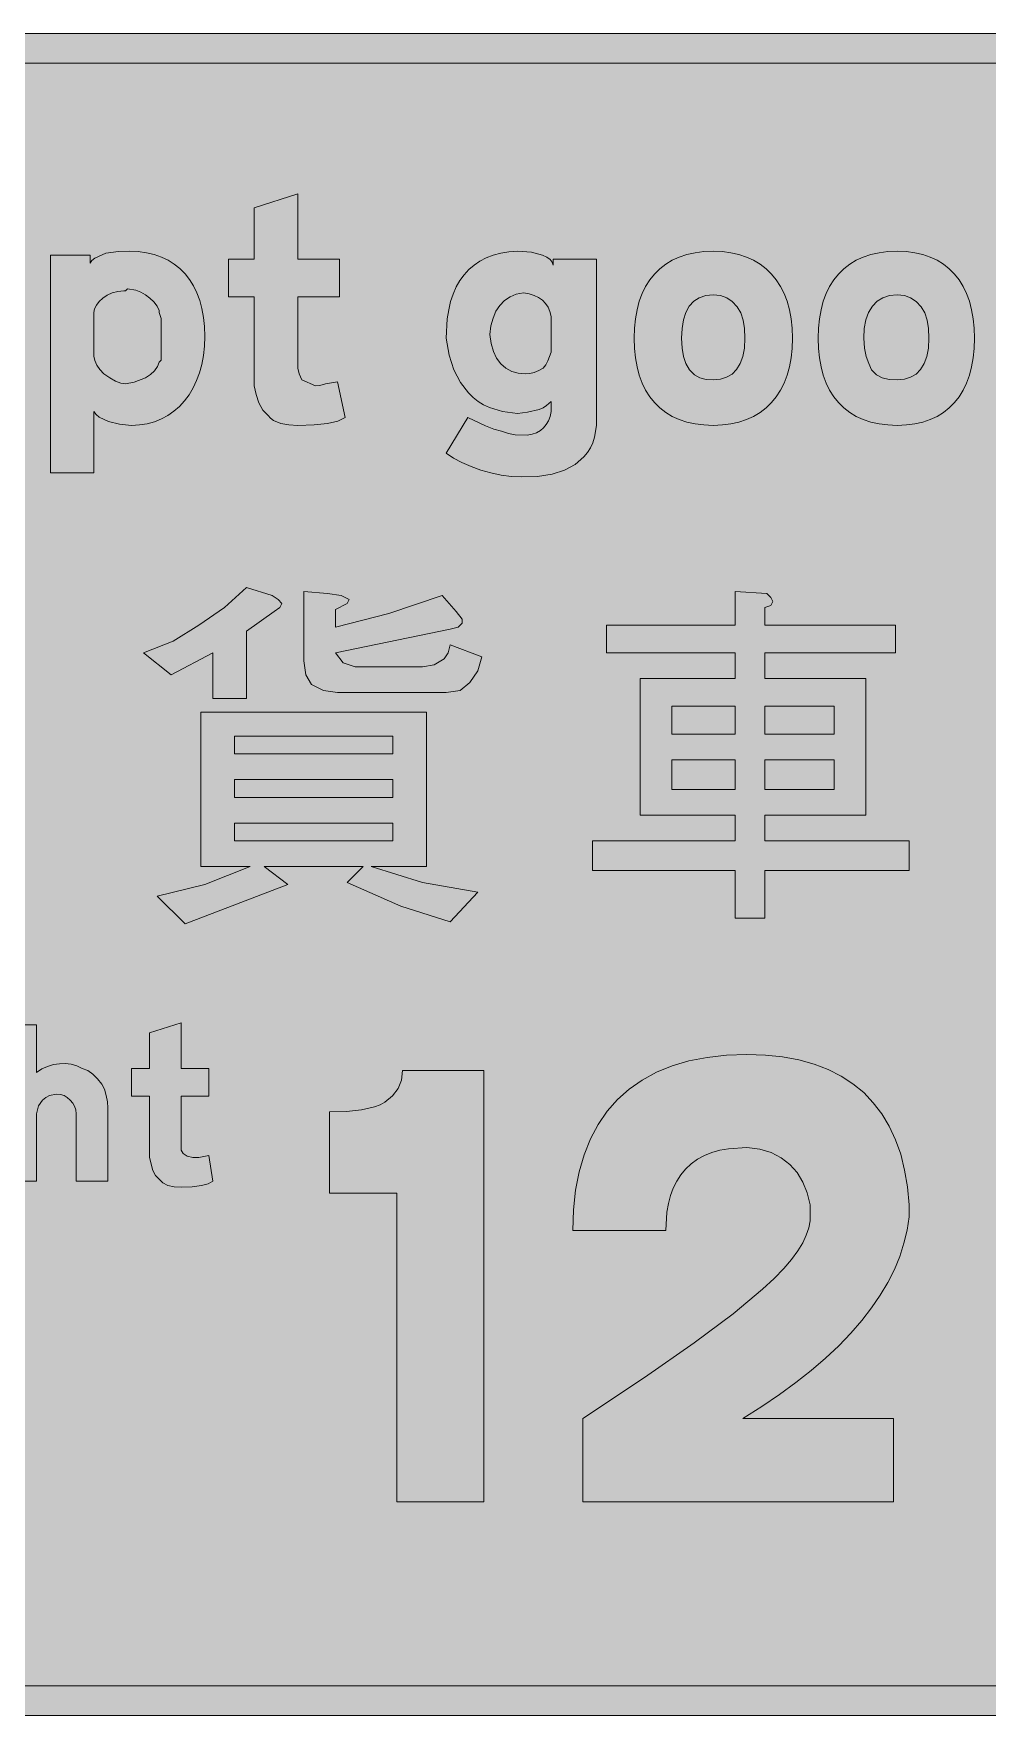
# Model space of a CAD drawing. Header units: metres. Extents: x 15 to 554, y 10 to 265.
# Drawn here: x 142.7 to 287.3, y 9.5 to 264.5 of the extents above; entities that cross this region are included whole.
import ezdxf

# ---------------------------------------------------------------- set-up
doc = ezdxf.new("R2010")
doc.units = ezdxf.units.M
doc.layers.add('FILL_BLACK_000000', color=7, linetype='Continuous', true_color=0x000000)
doc.layers.add('FILL_WHITE_FFFFFF', color=7, linetype='Continuous', true_color=0xffffff)

msp = doc.modelspace()

# ---------------------------------------------------------------- hatches: boundary and pattern name
at = {"layer": 'FILL_BLACK_000000', "true_color": 0x000000}
h = msp.add_hatch(color=7, dxfattribs=at)
h.dxf.hatch_style = 1
h.paths.add_polyline_path([(546.38, 264.41), (548.12, 263.98), (548.94, 263.62), (549.74, 263.15), (550.49, 262.56), (551.19, 261.84), (552.37, 260.39), (553.21, 258.8), (553.72, 257.16), (553.89, 255.54), (553.89, 18.54), (553.72, 16.92), (553.21, 15.28), (552.37, 13.69), (551.19, 12.24), (549.74, 11.06), (548.12, 10.22), (546.38, 9.71), (544.59, 9.54), (24.39, 9.54), (22.77, 9.71), (21.09, 10.22), (19.41, 11.06), (17.79, 12.24), (17.17, 12.94), (16.66, 13.69), (15.91, 15.28), (15.51, 16.92), (15.39, 18.54), (15.39, 255.54), (15.51, 257.16), (15.91, 258.8), (16.66, 260.39), (17.17, 261.14), (17.79, 261.84), (19.41, 263.02), (21.09, 263.87), (22.77, 264.37), (24.39, 264.54), (544.59, 264.54), (546.38, 264.41)])
h.paths.add_polyline_path([(22.55, 259.67), (21.78, 259.25), (21.13, 258.69), (20.6, 258.02), (20.21, 257.26), (19.97, 256.42), (19.89, 255.54), (19.89, 18.54), (19.93, 17.68), (20.02, 17.32), (20.19, 17.04), (21.09, 15.24), (21.82, 14.67), (22.63, 14.3), (23.49, 14.1), (24.39, 14.04), (544.59, 14.04), (545.49, 14.1), (546.35, 14.3), (547.16, 14.67), (547.89, 15.24), (548.98, 16.89), (549.28, 17.69), (549.39, 18.54), (549.39, 255.54), (549.2, 256.44), (548.79, 257.34), (548.57, 257.98), (547.89, 258.84), (547.25, 259.29), (546.39, 259.74), (545.49, 260), (544.59, 260.04), (24.39, 260.04), (23.42, 259.95), (22.55, 259.67)], flags=16)
h = msp.add_hatch(color=7, dxfattribs=at)
h.dxf.hatch_style = 1
h.paths.add_polyline_path([(189.09, 230.34), (189.09, 224.64), (182.79, 224.64), (182.79, 213.84), (182.98, 212.94), (183.39, 212.04), (185.49, 211.14), (186.13, 211.18), (186.99, 211.44), (188.79, 211.74), (189.99, 206.34), (188.86, 205.77), (187.29, 205.4), (185.26, 205.2), (182.79, 205.14), (181.45, 205.21), (180.2, 205.44), (179.12, 205.9), (178.67, 206.23), (178.29, 206.64), (177.5, 207.47), (176.9, 208.55), (176.48, 209.8), (176.19, 211.14), (176.19, 224.64), (172.29, 224.64), (172.29, 230.34), (176.19, 230.34), (176.19, 238.14), (182.79, 240.24), (182.79, 230.34), (189.09, 230.34)])
h = msp.add_hatch(color=7, dxfattribs=at)
h.dxf.hatch_style = 1
h.paths.add_polyline_path([(168.48, 215.73), (168.23, 214.39), (167.88, 213.11), (167.44, 211.92), (166.92, 210.81), (166.31, 209.79), (165.61, 208.85), (164.85, 208.01), (164, 207.28), (163.09, 206.64), (162.11, 206.11), (161.07, 205.69), (159.96, 205.39), (158.8, 205.2), (157.59, 205.14), (155.77, 205.3), (154.07, 205.74), (152.7, 206.41), (152.21, 206.81), (151.89, 207.24), (151.89, 197.94), (145.29, 197.94), (145.29, 230.94), (151.29, 230.94), (151.29, 229.74), (151.58, 230.14), (152.04, 230.49), (153.69, 231.24), (155.6, 231.5), (157.29, 231.54), (158.6, 231.48), (159.85, 231.32), (161.02, 231.04), (162.11, 230.66), (163.12, 230.18), (164.06, 229.59), (164.92, 228.91), (165.69, 228.13), (166.38, 227.25), (166.98, 226.28), (167.5, 225.22), (167.92, 224.07), (168.25, 222.84), (168.5, 221.52), (168.64, 220.12), (168.69, 218.64), (168.64, 217.15), (168.48, 215.73)])
h.paths.add_polyline_path([(159.69, 212.34), (160.48, 212.84), (161.08, 213.43), (161.5, 214.07), (161.79, 214.74), (162.09, 215.04), (162.09, 215.94), (162.09, 216.24), (162.09, 221.04), (162.09, 221.34), (161.79, 222.24), (161.79, 222.54), (161.46, 223.21), (160.96, 223.85), (160.36, 224.44), (159.69, 224.94), (158.97, 225.33), (158.23, 225.62), (156.99, 225.84), (156.69, 225.54), (156.39, 225.54), (155.51, 225.46), (154.67, 225.24), (153.91, 224.89), (153.24, 224.45), (152.68, 223.94), (152.26, 223.39), (151.98, 222.81), (151.89, 222.24), (151.89, 215.64), (152, 214.97), (152.3, 214.29), (152.78, 213.62), (153.39, 212.94), (154.29, 212.33), (155.15, 211.85), (155.96, 211.55), (156.69, 211.44), (157.97, 211.67), (159.69, 212.34)], flags=16)
h = msp.add_hatch(color=7, dxfattribs=at)
h.dxf.hatch_style = 1
h.paths.add_polyline_path([(227.52, 202.5), (227.15, 201.73), (226.7, 201.01), (226.17, 200.35), (224.86, 199.22), (223.25, 198.33), (221.34, 197.72), (219.15, 197.38), (216.69, 197.34), (215.19, 197.41), (213.64, 197.61), (212.08, 197.93), (210.54, 198.35), (209.06, 198.88), (207.66, 199.49), (206.4, 200.18), (205.29, 200.94), (208.59, 206.34), (211.25, 205.07), (212.51, 204.57), (213.69, 204.24), (214.76, 203.89), (215.75, 203.72), (217.59, 203.64), (218.34, 203.79), (219, 204.03), (219.57, 204.36), (220.06, 204.77), (220.47, 205.26), (220.8, 205.83), (221.04, 206.49), (221.19, 207.24), (221.19, 208.74), (220.51, 208.14), (220.01, 207.81), (219.39, 207.54), (217.63, 207.13), (216.09, 206.94), (213.85, 207.22), (211.87, 207.84), (210.97, 208.27), (210.14, 208.78), (209.37, 209.38), (208.66, 210.05), (207.44, 211.65), (206.47, 213.56), (205.75, 215.8), (205.29, 218.34), (205.46, 221.31), (205.67, 222.65), (205.96, 223.9), (206.34, 225.06), (206.81, 226.13), (207.36, 227.1), (207.99, 227.98), (208.71, 228.76), (209.51, 229.45), (210.39, 230.04), (211.36, 230.53), (212.42, 230.93), (213.56, 231.23), (214.78, 231.43), (216.09, 231.54), (218.2, 231.38), (219.91, 230.94), (220.57, 230.63), (221.07, 230.27), (221.38, 229.87), (221.49, 229.44), (221.49, 230.34), (228.09, 230.34), (228.09, 205.14), (227.8, 203.33), (227.52, 202.5)])
h.paths.add_polyline_path([(220.74, 223.05), (220.36, 223.62), (219.88, 224.12), (219.29, 224.52), (218.62, 224.85), (217.85, 225.09), (216.99, 225.24), (215.92, 225.03), (214.97, 224.64), (214.14, 224.06), (213.43, 223.33), (212.84, 222.44), (212.39, 221.4), (212.07, 220.23), (211.89, 218.94), (212.09, 217.56), (212.44, 216.36), (212.94, 215.33), (213.58, 214.48), (214.34, 213.81), (215.22, 213.33), (216.21, 213.04), (217.29, 212.94), (217.97, 213), (218.64, 213.17), (219.32, 213.45), (219.99, 213.84), (220.39, 214.34), (220.7, 214.93), (221.19, 216.24), (221.19, 221.64), (221.02, 222.39), (220.74, 223.05)], flags=16)
h = msp.add_hatch(color=7, dxfattribs=at)
h.dxf.hatch_style = 1
h.paths.add_polyline_path([(257.58, 215.36), (257.33, 214), (256.97, 212.73), (256.52, 211.56), (255.97, 210.47), (255.33, 209.48), (254.6, 208.59), (253.79, 207.8), (252.88, 207.1), (251.9, 206.51), (250.83, 206.02), (249.68, 205.64), (248.46, 205.36), (247.16, 205.2), (245.79, 205.14), (244.37, 205.2), (243.03, 205.36), (241.79, 205.64), (240.62, 206.02), (239.55, 206.51), (238.57, 207.1), (237.67, 207.8), (236.86, 208.59), (236.15, 209.48), (235.53, 210.47), (235, 211.56), (234.57, 212.73), (234.23, 214), (233.99, 215.36), (233.84, 216.81), (233.79, 218.34), (233.84, 219.87), (233.99, 221.32), (234.23, 222.68), (234.57, 223.95), (235, 225.12), (235.53, 226.21), (236.15, 227.2), (236.86, 228.09), (237.67, 228.88), (238.57, 229.58), (239.55, 230.17), (240.62, 230.66), (241.79, 231.04), (243.03, 231.32), (244.37, 231.48), (245.79, 231.54), (247.16, 231.48), (248.46, 231.32), (249.68, 231.04), (250.83, 230.66), (251.9, 230.17), (252.88, 229.58), (253.79, 228.88), (254.6, 228.09), (255.33, 227.2), (255.97, 226.21), (256.52, 225.12), (256.97, 223.95), (257.33, 222.68), (257.58, 221.32), (257.74, 219.87), (257.79, 218.34), (257.74, 216.81), (257.58, 215.36)])
h.paths.add_polyline_path([(250.33, 221.08), (249.96, 222.18), (249.39, 223.14), (248.66, 223.93), (247.82, 224.49), (246.86, 224.83), (245.79, 224.94), (244.64, 224.83), (243.65, 224.5), (242.82, 223.96), (242.15, 223.22), (241.64, 222.27), (241.28, 221.14), (241.06, 219.83), (240.99, 218.34), (241.05, 216.87), (241.25, 215.6), (241.62, 214.5), (242.19, 213.54), (242.92, 212.8), (243.76, 212.34), (244.72, 212.11), (245.79, 212.04), (246.86, 212.14), (247.81, 212.43), (248.63, 212.93), (249.31, 213.62), (249.86, 214.5), (250.26, 215.58), (250.51, 216.86), (250.59, 218.34), (250.53, 219.81), (250.33, 221.08)], flags=16)
h = msp.add_hatch(color=7, dxfattribs=at)
h.dxf.hatch_style = 1
h.paths.add_polyline_path([(285.19, 215.36), (284.95, 214), (284.62, 212.73), (284.19, 211.56), (283.67, 210.47), (283.05, 209.48), (282.35, 208.59), (281.56, 207.8), (280.69, 207.1), (279.73, 206.51), (278.68, 206.02), (277.55, 205.64), (276.35, 205.36), (275.06, 205.2), (273.69, 205.14), (272.27, 205.2), (270.93, 205.36), (269.69, 205.64), (268.52, 206.02), (267.45, 206.51), (266.47, 207.1), (265.57, 207.8), (264.77, 208.59), (264.05, 209.48), (263.43, 210.47), (262.9, 211.56), (262.47, 212.73), (262.13, 214), (261.89, 215.36), (261.74, 216.81), (261.69, 218.34), (261.74, 219.87), (261.89, 221.32), (262.13, 222.68), (262.47, 223.95), (262.9, 225.12), (263.43, 226.21), (264.05, 227.2), (264.77, 228.09), (265.57, 228.88), (266.47, 229.58), (267.45, 230.17), (268.52, 230.66), (269.69, 231.04), (270.93, 231.32), (272.27, 231.48), (273.69, 231.54), (275.06, 231.48), (276.35, 231.32), (277.55, 231.04), (278.68, 230.66), (279.73, 230.17), (280.69, 229.58), (281.56, 228.88), (282.35, 228.09), (283.05, 227.2), (283.67, 226.21), (284.19, 225.12), (284.62, 223.95), (284.95, 222.68), (285.19, 221.32), (285.34, 219.87), (285.39, 218.34), (285.34, 216.81), (285.19, 215.36)])
h.paths.add_polyline_path([(278.23, 221.08), (277.86, 222.18), (277.29, 223.14), (276.56, 223.93), (275.71, 224.49), (274.76, 224.83), (273.69, 224.94), (272.52, 224.83), (271.5, 224.5), (270.63, 223.96), (269.9, 223.22), (269.33, 222.27), (268.92, 221.14), (268.67, 219.83), (268.59, 218.34), (268.69, 216.87), (268.96, 215.6), (269.35, 214.5), (269.79, 213.54), (270.53, 212.8), (271.4, 212.34), (272.45, 212.11), (273.69, 212.04), (274.76, 212.14), (275.71, 212.43), (276.53, 212.93), (277.22, 213.62), (277.76, 214.5), (278.16, 215.58), (278.41, 216.86), (278.49, 218.34), (278.43, 219.81), (278.23, 221.08)], flags=16)
h = msp.add_hatch(color=7, dxfattribs=at)
h.dxf.hatch_style = 1
h.paths.add_polyline_path([(163.89, 172.44), (167.79, 174.84), (171.69, 177.54), (174.99, 180.54), (178.89, 179.34), (179.79, 178.74), (180.39, 178.14), (180.09, 177.54), (179.19, 176.94), (174.99, 173.94), (174.99, 163.74), (169.89, 163.74), (169.89, 170.64), (163.59, 167.34), (159.39, 170.64), (163.89, 172.44)])
h = msp.add_hatch(color=7, dxfattribs=at)
h.dxf.hatch_style = 1
h.paths.add_polyline_path([(187.29, 179.64), (189.39, 179.34), (190.59, 178.74), (190.29, 178.14), (188.49, 177.24), (188.49, 174.54), (196.59, 176.64), (204.69, 179.34), (206.79, 176.94), (207.69, 175.74), (207.69, 175.14), (207.09, 174.54), (205.89, 174.24), (188.49, 170.64), (189.69, 169.14), (191.49, 168.54), (201.69, 168.54), (203.49, 168.84), (204.99, 169.74), (205.59, 170.64), (205.89, 171.84), (210.69, 170.04), (210.09, 167.94), (208.89, 166.14), (207.39, 164.94), (205.29, 164.64), (188.79, 164.64), (186.69, 164.94), (184.89, 165.84), (183.99, 167.34), (183.69, 169.44), (183.69, 179.94), (187.29, 179.64)])
h = msp.add_hatch(color=7, dxfattribs=at)
h.dxf.hatch_style = 1
h.paths.add_polyline_path([(254.79, 178.44), (254.49, 177.84), (253.59, 177.54), (253.59, 174.84), (273.39, 174.84), (273.39, 170.64), (253.59, 170.64), (253.59, 166.74), (268.89, 166.74), (268.89, 146.04), (253.59, 146.04), (253.59, 142.14), (275.49, 142.14), (275.49, 137.64), (253.59, 137.64), (253.59, 130.44), (249.09, 130.44), (249.09, 137.64), (227.49, 137.64), (227.49, 142.14), (249.09, 142.14), (249.09, 146.04), (234.69, 146.04), (234.69, 166.74), (249.09, 166.74), (249.09, 170.64), (229.59, 170.64), (229.59, 174.84), (249.09, 174.84), (249.09, 179.94), (253.89, 179.64), (254.49, 179.04), (254.79, 178.44)])
h.paths.add_polyline_path([(249.09, 158.34), (249.09, 162.54), (239.49, 162.54), (239.49, 158.34), (249.09, 158.34)], flags=16)
h.paths.add_polyline_path([(239.49, 149.94), (249.09, 149.94), (249.09, 154.44), (239.49, 154.44), (239.49, 149.94)], flags=16)
h.paths.add_polyline_path([(253.59, 162.54), (253.59, 158.34), (264.09, 158.34), (264.09, 162.54), (253.59, 162.54)], flags=16)
h.paths.add_polyline_path([(264.09, 154.44), (253.59, 154.44), (253.59, 149.94), (264.09, 149.94), (264.09, 154.44)], flags=16)
h = msp.add_hatch(color=7, dxfattribs=at)
h.dxf.hatch_style = 1
h.paths.add_polyline_path([(201.69, 135.84), (210.09, 134.34), (205.89, 129.84), (198.39, 132.24), (190.29, 135.84), (192.69, 138.24), (177.69, 138.24), (181.29, 135.54), (173.49, 132.54), (165.69, 129.54), (161.49, 133.74), (168.69, 135.54), (175.59, 138.24), (168.09, 138.24), (168.09, 161.64), (202.29, 161.64), (202.29, 138.24), (193.89, 138.24), (201.69, 135.84)])
h.paths.add_polyline_path([(173.19, 155.34), (197.19, 155.34), (197.19, 158.04), (173.19, 158.04), (173.19, 155.34)], flags=16)
h.paths.add_polyline_path([(173.19, 144.84), (173.19, 142.14), (197.19, 142.14), (197.19, 144.84), (173.19, 144.84)], flags=16)
h.paths.add_polyline_path([(197.19, 151.44), (173.19, 151.44), (173.19, 148.74), (197.19, 148.74), (197.19, 151.44)], flags=16)
h = msp.add_hatch(color=7, dxfattribs=at)
h.dxf.hatch_style = 1
h.paths.add_polyline_path([(144, 107.55), (144.86, 107.94), (145.74, 108.21), (146.64, 108.35), (147.54, 108.37), (148.42, 108.26), (149.28, 108.02), (150.09, 107.64), (150.94, 107.31), (151.7, 106.78), (152.41, 106.08), (153.09, 105.24), (153.48, 104.47), (153.76, 103.55), (153.93, 102.58), (153.99, 101.64), (153.99, 90.54), (149.19, 90.54), (149.19, 100.74), (149.13, 101.36), (148.96, 101.9), (148.68, 102.39), (148.29, 102.84), (147.84, 103.23), (147.35, 103.52), (146.81, 103.68), (146.19, 103.74), (145.14, 103.52), (144.59, 103.23), (144.09, 102.84), (143.49, 101.94), (143.19, 100.74), (143.19, 90.54), (138.69, 90.54), (138.69, 114.24), (143.19, 114.24), (143.19, 107.04), (144, 107.55)])
h = msp.add_hatch(color=7, dxfattribs=at)
h.dxf.hatch_style = 1
h.paths.add_polyline_path([(169.29, 107.64), (169.29, 103.44), (165.09, 103.44), (165.09, 95.94), (165.13, 95.23), (165.39, 94.74), (166.03, 94.33), (166.89, 94.14), (167.79, 94.14), (169.29, 94.44), (169.89, 90.54), (169.22, 90.15), (168.17, 89.87), (166.77, 89.7), (165.09, 89.64), (164.03, 89.7), (163.1, 89.9), (162.35, 90.27), (161.79, 90.84), (161.22, 91.4), (160.82, 92.15), (160.29, 94.14), (160.29, 103.44), (157.59, 103.44), (157.59, 107.64), (160.29, 107.64), (160.29, 113.04), (165.09, 114.54), (165.09, 107.64), (169.29, 107.64)])
h = msp.add_hatch(color=7, dxfattribs=at)
h.dxf.hatch_style = 1
h.paths.add_polyline_path([(273.09, 54.54), (273.09, 41.94), (225.99, 41.94), (225.99, 54.54), (235.36, 60.76), (242.9, 66.02), (248.8, 70.44), (253.25, 74.15), (255, 75.78), (256.46, 77.29), (257.65, 78.68), (258.6, 79.98), (259.34, 81.2), (259.88, 82.35), (260.26, 83.46), (260.49, 84.54), (260.49, 85.14), (260.49, 86.64), (260.49, 86.94), (260.04, 88.77), (259.37, 90.41), (258.48, 91.85), (257.38, 93.09), (256.06, 94.1), (254.54, 94.87), (252.82, 95.39), (250.89, 95.64), (248.09, 95.46), (246.79, 95.23), (245.56, 94.89), (244.43, 94.44), (243.38, 93.87), (242.43, 93.17), (241.59, 92.34), (240.86, 91.5), (240.24, 90.55), (239.72, 89.5), (239.3, 88.37), (238.99, 87.14), (238.76, 85.84), (238.59, 83.04), (224.49, 83.04), (224.6, 86.21), (224.92, 89.18), (225.46, 91.97), (226.21, 94.55), (227.17, 96.94), (228.33, 99.13), (229.7, 101.13), (231.28, 102.92), (233.05, 104.5), (235.02, 105.88), (237.19, 107.05), (239.55, 108.02), (242.1, 108.77), (244.85, 109.31), (247.78, 109.63), (250.89, 109.74), (253.68, 109.65), (256.3, 109.38), (258.76, 108.92), (261.06, 108.29), (263.19, 107.47), (265.16, 106.48), (266.96, 105.31), (268.59, 103.97), (270.05, 102.44), (271.35, 100.75), (272.47, 98.87), (273.42, 96.83), (274.2, 94.61), (274.8, 92.23), (275.23, 89.67), (275.49, 86.94), (275.49, 86.64), (275.49, 85.44), (275.49, 85.14), (275.18, 83.12), (274.7, 81.12), (274.06, 79.13), (273.24, 77.15), (272.26, 75.19), (271.1, 73.24), (269.78, 71.31), (268.29, 69.39), (266.63, 67.48), (264.8, 65.59), (262.81, 63.72), (260.64, 61.85), (258.31, 60), (255.8, 58.17), (253.13, 56.35), (250.29, 54.54), (273.09, 54.54)])
h = msp.add_hatch(color=7, dxfattribs=at)
h.dxf.hatch_style = 1
h.paths.add_polyline_path([(210.99, 41.94), (197.79, 41.94), (197.79, 88.74), (187.59, 88.74), (187.59, 101.04), (190.17, 101.11), (192.46, 101.34), (194.42, 101.8), (195.26, 102.13), (195.99, 102.54), (197.17, 103.5), (198.01, 104.6), (198.52, 105.87), (198.69, 107.34), (210.99, 107.34), (210.99, 41.94)])
at = {"layer": 'FILL_WHITE_FFFFFF', "true_color": 0xffffff}
h = msp.add_hatch(color=7, dxfattribs=at)
h.dxf.hatch_style = 1
h.paths.add_polyline_path([(544.59, 260.04), (545.49, 259.98), (546.35, 259.78), (547.16, 259.41), (547.89, 258.84), (548.5, 258.11), (548.98, 257.3), (549.28, 256.44), (549.39, 255.54), (549.39, 18.54), (549.28, 17.69), (548.98, 16.89), (547.89, 15.24), (547.16, 14.67), (546.35, 14.3), (545.49, 14.1), (544.59, 14.04), (24.39, 14.04), (23.49, 14.1), (22.63, 14.3), (21.82, 14.67), (21.09, 15.24), (20.52, 16.09), (20.15, 16.89), (19.95, 17.69), (19.89, 18.54), (19.89, 255.54), (19.95, 256.44), (20.15, 257.3), (20.52, 258.11), (21.09, 258.84), (21.82, 259.41), (22.63, 259.78), (23.49, 259.98), (24.39, 260.04), (544.59, 260.04)])

# ---------------------------------------------------------------- linework, layer by layer
at = {"layer": 'FILL_BLACK_000000', "lineweight": 0, "true_color": 0x000000}
for points in [[(544.59, 9.54), (24.39, 9.54), (22.77, 9.71), (21.09, 10.22), (19.41, 11.06), (17.79, 12.24), (17.17, 12.94), (16.66, 13.69), (15.91, 15.28), (15.51, 16.92), (15.39, 18.54), (15.39, 255.54), (15.51, 257.16), (15.91, 258.8), (16.66, 260.39), (17.17, 261.14), (17.79, 261.84), (19.41, 263.02), (21.09, 263.87), (22.77, 264.37), (24.39, 264.54), (544.59, 264.54)], [(544.59, 260.04), (24.39, 260.04), (23.42, 259.95), (22.55, 259.67), (21.78, 259.25), (21.13, 258.69), (20.6, 258.02), (20.21, 257.26), (19.97, 256.42), (19.89, 255.54), (19.89, 18.54), (19.93, 17.68), (20.02, 17.32), (20.19, 17.04), (21.09, 15.24), (21.82, 14.67), (22.63, 14.3), (23.49, 14.1), (24.39, 14.04), (544.59, 14.04)], [(138.69, 114.24), (143.19, 114.24), (143.19, 107.04), (144, 107.55), (144.86, 107.94), (145.74, 108.21), (146.64, 108.35), (147.54, 108.37), (148.42, 108.26), (149.28, 108.02), (150.09, 107.64), (150.94, 107.31), (151.7, 106.78), (152.41, 106.08), (153.09, 105.24), (153.48, 104.47), (153.76, 103.55), (153.93, 102.58), (153.99, 101.64), (153.99, 90.54), (149.19, 90.54), (149.19, 100.74), (149.13, 101.36), (148.96, 101.9), (148.68, 102.39), (148.29, 102.84), (147.84, 103.23), (147.35, 103.52), (146.81, 103.68), (146.19, 103.74), (145.14, 103.52), (144.59, 103.23), (144.09, 102.84), (143.49, 101.94), (143.19, 100.74), (143.19, 90.54), (138.69, 90.54)]]:
    msp.add_lwpolyline(points, dxfattribs=at)
for points in [[(189.09, 230.34), (189.09, 224.64), (182.79, 224.64), (182.79, 213.84), (182.98, 212.94), (183.39, 212.04), (185.49, 211.14), (186.13, 211.18), (186.99, 211.44), (188.79, 211.74), (189.99, 206.34), (188.86, 205.77), (187.29, 205.4), (185.26, 205.2), (182.79, 205.14), (181.45, 205.21), (180.2, 205.44), (179.12, 205.9), (178.67, 206.23), (178.29, 206.64), (177.5, 207.47), (176.9, 208.55), (176.48, 209.8), (176.19, 211.14), (176.19, 224.64), (172.29, 224.64), (172.29, 230.34), (176.19, 230.34), (176.19, 238.14), (182.79, 240.24), (182.79, 230.34)], [(168.48, 215.73), (168.23, 214.39), (167.88, 213.11), (167.44, 211.92), (166.92, 210.81), (166.31, 209.79), (165.61, 208.85), (164.85, 208.01), (164, 207.28), (163.09, 206.64), (162.11, 206.11), (161.07, 205.69), (159.96, 205.39), (158.8, 205.2), (157.59, 205.14), (155.77, 205.3), (154.07, 205.74), (152.7, 206.41), (152.21, 206.81), (151.89, 207.24), (151.89, 197.94), (145.29, 197.94), (145.29, 230.94), (151.29, 230.94), (151.29, 229.74), (151.58, 230.14), (152.04, 230.49), (153.69, 231.24), (155.6, 231.5), (157.29, 231.54), (158.6, 231.48), (159.85, 231.32), (161.02, 231.04), (162.11, 230.66), (163.12, 230.18), (164.06, 229.59), (164.92, 228.91), (165.69, 228.13), (166.38, 227.25), (166.98, 226.28), (167.5, 225.22), (167.92, 224.07), (168.25, 222.84), (168.5, 221.52), (168.64, 220.12), (168.69, 218.64), (168.64, 217.15)], [(227.52, 202.5), (227.15, 201.73), (226.7, 201.01), (226.17, 200.35), (224.86, 199.22), (223.25, 198.33), (221.34, 197.72), (219.15, 197.38), (216.69, 197.34), (215.19, 197.41), (213.64, 197.61), (212.08, 197.93), (210.54, 198.35), (209.06, 198.88), (207.66, 199.49), (206.4, 200.18), (205.29, 200.94), (208.59, 206.34), (211.25, 205.07), (212.51, 204.57), (213.69, 204.24), (214.76, 203.89), (215.75, 203.72), (217.59, 203.64), (218.34, 203.79), (219, 204.03), (219.57, 204.36), (220.06, 204.77), (220.47, 205.26), (220.8, 205.83), (221.04, 206.49), (221.19, 207.24), (221.19, 208.74), (220.51, 208.14), (220.01, 207.81), (219.39, 207.54), (217.63, 207.13), (216.09, 206.94), (213.85, 207.22), (211.87, 207.84), (210.97, 208.27), (210.14, 208.78), (209.37, 209.38), (208.66, 210.05), (207.44, 211.65), (206.47, 213.56), (205.75, 215.8), (205.29, 218.34), (205.46, 221.31), (205.67, 222.65), (205.96, 223.9), (206.34, 225.06), (206.81, 226.13), (207.36, 227.1), (207.99, 227.98), (208.71, 228.76), (209.51, 229.45), (210.39, 230.04), (211.36, 230.53), (212.42, 230.93), (213.56, 231.23), (214.78, 231.43), (216.09, 231.54), (218.2, 231.38), (219.91, 230.94), (220.57, 230.63), (221.07, 230.27), (221.38, 229.87), (221.49, 229.44), (221.49, 230.34), (228.09, 230.34), (228.09, 205.14), (227.8, 203.33)], [(257.58, 215.36), (257.33, 214), (256.97, 212.73), (256.52, 211.56), (255.97, 210.47), (255.33, 209.48), (254.6, 208.59), (253.79, 207.8), (252.88, 207.1), (251.9, 206.51), (250.83, 206.02), (249.68, 205.64), (248.46, 205.36), (247.16, 205.2), (245.79, 205.14), (244.37, 205.2), (243.03, 205.36), (241.79, 205.64), (240.62, 206.02), (239.55, 206.51), (238.57, 207.1), (237.67, 207.8), (236.86, 208.59), (236.15, 209.48), (235.53, 210.47), (235, 211.56), (234.57, 212.73), (234.23, 214), (233.99, 215.36), (233.84, 216.81), (233.79, 218.34), (233.84, 219.87), (233.99, 221.32), (234.23, 222.68), (234.57, 223.95), (235, 225.12), (235.53, 226.21), (236.15, 227.2), (236.86, 228.09), (237.67, 228.88), (238.57, 229.58), (239.55, 230.17), (240.62, 230.66), (241.79, 231.04), (243.03, 231.32), (244.37, 231.48), (245.79, 231.54), (247.16, 231.48), (248.46, 231.32), (249.68, 231.04), (250.83, 230.66), (251.9, 230.17), (252.88, 229.58), (253.79, 228.88), (254.6, 228.09), (255.33, 227.2), (255.97, 226.21), (256.52, 225.12), (256.97, 223.95), (257.33, 222.68), (257.58, 221.32), (257.74, 219.87), (257.79, 218.34), (257.74, 216.81)], [(285.19, 215.36), (284.95, 214), (284.62, 212.73), (284.19, 211.56), (283.67, 210.47), (283.05, 209.48), (282.35, 208.59), (281.56, 207.8), (280.69, 207.1), (279.73, 206.51), (278.68, 206.02), (277.55, 205.64), (276.35, 205.36), (275.06, 205.2), (273.69, 205.14), (272.27, 205.2), (270.93, 205.36), (269.69, 205.64), (268.52, 206.02), (267.45, 206.51), (266.47, 207.1), (265.57, 207.8), (264.77, 208.59), (264.05, 209.48), (263.43, 210.47), (262.9, 211.56), (262.47, 212.73), (262.13, 214), (261.89, 215.36), (261.74, 216.81), (261.69, 218.34), (261.74, 219.87), (261.89, 221.32), (262.13, 222.68), (262.47, 223.95), (262.9, 225.12), (263.43, 226.21), (264.05, 227.2), (264.77, 228.09), (265.57, 228.88), (266.47, 229.58), (267.45, 230.17), (268.52, 230.66), (269.69, 231.04), (270.93, 231.32), (272.27, 231.48), (273.69, 231.54), (275.06, 231.48), (276.35, 231.32), (277.55, 231.04), (278.68, 230.66), (279.73, 230.17), (280.69, 229.58), (281.56, 228.88), (282.35, 228.09), (283.05, 227.2), (283.67, 226.21), (284.19, 225.12), (284.62, 223.95), (284.95, 222.68), (285.19, 221.32), (285.34, 219.87), (285.39, 218.34), (285.34, 216.81)], [(159.69, 212.34), (160.48, 212.84), (161.08, 213.43), (161.5, 214.07), (161.79, 214.74), (162.09, 215.04), (162.09, 215.94), (162.09, 216.24), (162.09, 221.04), (162.09, 221.34), (161.79, 222.24), (161.79, 222.54), (161.46, 223.21), (160.96, 223.85), (160.36, 224.44), (159.69, 224.94), (158.97, 225.33), (158.23, 225.62), (156.99, 225.84), (156.69, 225.54), (156.39, 225.54), (155.51, 225.46), (154.67, 225.24), (153.91, 224.89), (153.24, 224.45), (152.68, 223.94), (152.26, 223.39), (151.98, 222.81), (151.89, 222.24), (151.89, 215.64), (152, 214.97), (152.3, 214.29), (152.78, 213.62), (153.39, 212.94), (154.29, 212.33), (155.15, 211.85), (155.96, 211.55), (156.69, 211.44), (157.97, 211.67)], [(220.74, 223.05), (220.36, 223.62), (219.88, 224.12), (219.29, 224.52), (218.62, 224.85), (217.85, 225.09), (216.99, 225.24), (215.92, 225.03), (214.97, 224.64), (214.14, 224.06), (213.43, 223.33), (212.84, 222.44), (212.39, 221.4), (212.07, 220.23), (211.89, 218.94), (212.09, 217.56), (212.44, 216.36), (212.94, 215.33), (213.58, 214.48), (214.34, 213.81), (215.22, 213.33), (216.21, 213.04), (217.29, 212.94), (217.97, 213), (218.64, 213.17), (219.32, 213.45), (219.99, 213.84), (220.39, 214.34), (220.7, 214.93), (221.19, 216.24), (221.19, 221.64), (221.02, 222.39)], [(250.33, 221.08), (249.96, 222.18), (249.39, 223.14), (248.66, 223.93), (247.82, 224.49), (246.86, 224.83), (245.79, 224.94), (244.64, 224.83), (243.65, 224.5), (242.82, 223.96), (242.15, 223.22), (241.64, 222.27), (241.28, 221.14), (241.06, 219.83), (240.99, 218.34), (241.05, 216.87), (241.25, 215.6), (241.62, 214.5), (242.19, 213.54), (242.92, 212.8), (243.76, 212.34), (244.72, 212.11), (245.79, 212.04), (246.86, 212.14), (247.81, 212.43), (248.63, 212.93), (249.31, 213.62), (249.86, 214.5), (250.26, 215.58), (250.51, 216.86), (250.59, 218.34), (250.53, 219.81)], [(278.23, 221.08), (277.86, 222.18), (277.29, 223.14), (276.56, 223.93), (275.71, 224.49), (274.76, 224.83), (273.69, 224.94), (272.52, 224.83), (271.5, 224.5), (270.63, 223.96), (269.9, 223.22), (269.33, 222.27), (268.92, 221.14), (268.67, 219.83), (268.59, 218.34), (268.69, 216.87), (268.96, 215.6), (269.35, 214.5), (269.79, 213.54), (270.53, 212.8), (271.4, 212.34), (272.45, 212.11), (273.69, 212.04), (274.76, 212.14), (275.71, 212.43), (276.53, 212.93), (277.22, 213.62), (277.76, 214.5), (278.16, 215.58), (278.41, 216.86), (278.49, 218.34), (278.43, 219.81)], [(163.89, 172.44), (167.79, 174.84), (171.69, 177.54), (174.99, 180.54), (178.89, 179.34), (179.79, 178.74), (180.39, 178.14), (180.09, 177.54), (179.19, 176.94), (174.99, 173.94), (174.99, 163.74), (169.89, 163.74), (169.89, 170.64), (163.59, 167.34), (159.39, 170.64)], [(187.29, 179.64), (189.39, 179.34), (190.59, 178.74), (190.29, 178.14), (188.49, 177.24), (188.49, 174.54), (196.59, 176.64), (204.69, 179.34), (206.79, 176.94), (207.69, 175.74), (207.69, 175.14), (207.09, 174.54), (205.89, 174.24), (188.49, 170.64), (189.69, 169.14), (191.49, 168.54), (201.69, 168.54), (203.49, 168.84), (204.99, 169.74), (205.59, 170.64), (205.89, 171.84), (210.69, 170.04), (210.09, 167.94), (208.89, 166.14), (207.39, 164.94), (205.29, 164.64), (188.79, 164.64), (186.69, 164.94), (184.89, 165.84), (183.99, 167.34), (183.69, 169.44), (183.69, 179.94)], [(254.79, 178.44), (254.49, 177.84), (253.59, 177.54), (253.59, 174.84), (273.39, 174.84), (273.39, 170.64), (253.59, 170.64), (253.59, 166.74), (268.89, 166.74), (268.89, 146.04), (253.59, 146.04), (253.59, 142.14), (275.49, 142.14), (275.49, 137.64), (253.59, 137.64), (253.59, 130.44), (249.09, 130.44), (249.09, 137.64), (227.49, 137.64), (227.49, 142.14), (249.09, 142.14), (249.09, 146.04), (234.69, 146.04), (234.69, 166.74), (249.09, 166.74), (249.09, 170.64), (229.59, 170.64), (229.59, 174.84), (249.09, 174.84), (249.09, 179.94), (253.89, 179.64), (254.49, 179.04)], [(201.69, 135.84), (210.09, 134.34), (205.89, 129.84), (198.39, 132.24), (190.29, 135.84), (192.69, 138.24), (177.69, 138.24), (181.29, 135.54), (173.49, 132.54), (165.69, 129.54), (161.49, 133.74), (168.69, 135.54), (175.59, 138.24), (168.09, 138.24), (168.09, 161.64), (202.29, 161.64), (202.29, 138.24), (193.89, 138.24)], [(249.09, 158.34), (249.09, 162.54), (239.49, 162.54), (239.49, 158.34)], [(253.59, 162.54), (253.59, 158.34), (264.09, 158.34), (264.09, 162.54)], [(173.19, 155.34), (197.19, 155.34), (197.19, 158.04), (173.19, 158.04)], [(239.49, 149.94), (249.09, 149.94), (249.09, 154.44), (239.49, 154.44)], [(264.09, 154.44), (253.59, 154.44), (253.59, 149.94), (264.09, 149.94)], [(197.19, 151.44), (173.19, 151.44), (173.19, 148.74), (197.19, 148.74)], [(173.19, 144.84), (173.19, 142.14), (197.19, 142.14), (197.19, 144.84)], [(169.29, 107.64), (169.29, 103.44), (165.09, 103.44), (165.09, 95.94), (165.13, 95.23), (165.39, 94.74), (166.03, 94.33), (166.89, 94.14), (167.79, 94.14), (169.29, 94.44), (169.89, 90.54), (169.22, 90.15), (168.17, 89.87), (166.77, 89.7), (165.09, 89.64), (164.03, 89.7), (163.1, 89.9), (162.35, 90.27), (161.79, 90.84), (161.22, 91.4), (160.82, 92.15), (160.29, 94.14), (160.29, 103.44), (157.59, 103.44), (157.59, 107.64), (160.29, 107.64), (160.29, 113.04), (165.09, 114.54), (165.09, 107.64)], [(273.09, 54.54), (273.09, 41.94), (225.99, 41.94), (225.99, 54.54), (235.36, 60.76), (242.9, 66.02), (248.8, 70.44), (253.25, 74.15), (255, 75.78), (256.46, 77.29), (257.65, 78.68), (258.6, 79.98), (259.34, 81.2), (259.88, 82.35), (260.26, 83.46), (260.49, 84.54), (260.49, 85.14), (260.49, 86.64), (260.49, 86.94), (260.04, 88.77), (259.37, 90.41), (258.48, 91.85), (257.38, 93.09), (256.06, 94.1), (254.54, 94.87), (252.82, 95.39), (250.89, 95.64), (248.09, 95.46), (246.79, 95.23), (245.56, 94.89), (244.43, 94.44), (243.38, 93.87), (242.43, 93.17), (241.59, 92.34), (240.86, 91.5), (240.24, 90.55), (239.72, 89.5), (239.3, 88.37), (238.99, 87.14), (238.76, 85.84), (238.59, 83.04), (224.49, 83.04), (224.6, 86.21), (224.92, 89.18), (225.46, 91.97), (226.21, 94.55), (227.17, 96.94), (228.33, 99.13), (229.7, 101.13), (231.28, 102.92), (233.05, 104.5), (235.02, 105.88), (237.19, 107.05), (239.55, 108.02), (242.1, 108.77), (244.85, 109.31), (247.78, 109.63), (250.89, 109.74), (253.68, 109.65), (256.3, 109.38), (258.76, 108.92), (261.06, 108.29), (263.19, 107.47), (265.16, 106.48), (266.96, 105.31), (268.59, 103.97), (270.05, 102.44), (271.35, 100.75), (272.47, 98.87), (273.42, 96.83), (274.2, 94.61), (274.8, 92.23), (275.23, 89.67), (275.49, 86.94), (275.49, 86.64), (275.49, 85.44), (275.49, 85.14), (275.18, 83.12), (274.7, 81.12), (274.06, 79.13), (273.24, 77.15), (272.26, 75.19), (271.1, 73.24), (269.78, 71.31), (268.29, 69.39), (266.63, 67.48), (264.8, 65.59), (262.81, 63.72), (260.64, 61.85), (258.31, 60), (255.8, 58.17), (253.13, 56.35), (250.29, 54.54)], [(210.99, 41.94), (197.79, 41.94), (197.79, 88.74), (187.59, 88.74), (187.59, 101.04), (190.17, 101.11), (192.46, 101.34), (194.42, 101.8), (195.26, 102.13), (195.99, 102.54), (197.17, 103.5), (198.01, 104.6), (198.52, 105.87), (198.69, 107.34), (210.99, 107.34)]]:
    msp.add_lwpolyline(points, close=True, dxfattribs=at)
at = {"layer": 'FILL_WHITE_FFFFFF', "lineweight": 0, "true_color": 0xffffff}
msp.add_lwpolyline([(544.59, 14.04), (24.39, 14.04), (23.49, 14.1), (22.63, 14.3), (21.82, 14.67), (21.09, 15.24), (20.52, 16.09), (20.15, 16.89), (19.95, 17.69), (19.89, 18.54), (19.89, 255.54), (19.95, 256.44), (20.15, 257.3), (20.52, 258.11), (21.09, 258.84), (21.82, 259.41), (22.63, 259.78), (23.49, 259.98), (24.39, 260.04), (544.59, 260.04)], dxfattribs=at)

doc.saveas('drawing.dxf')
